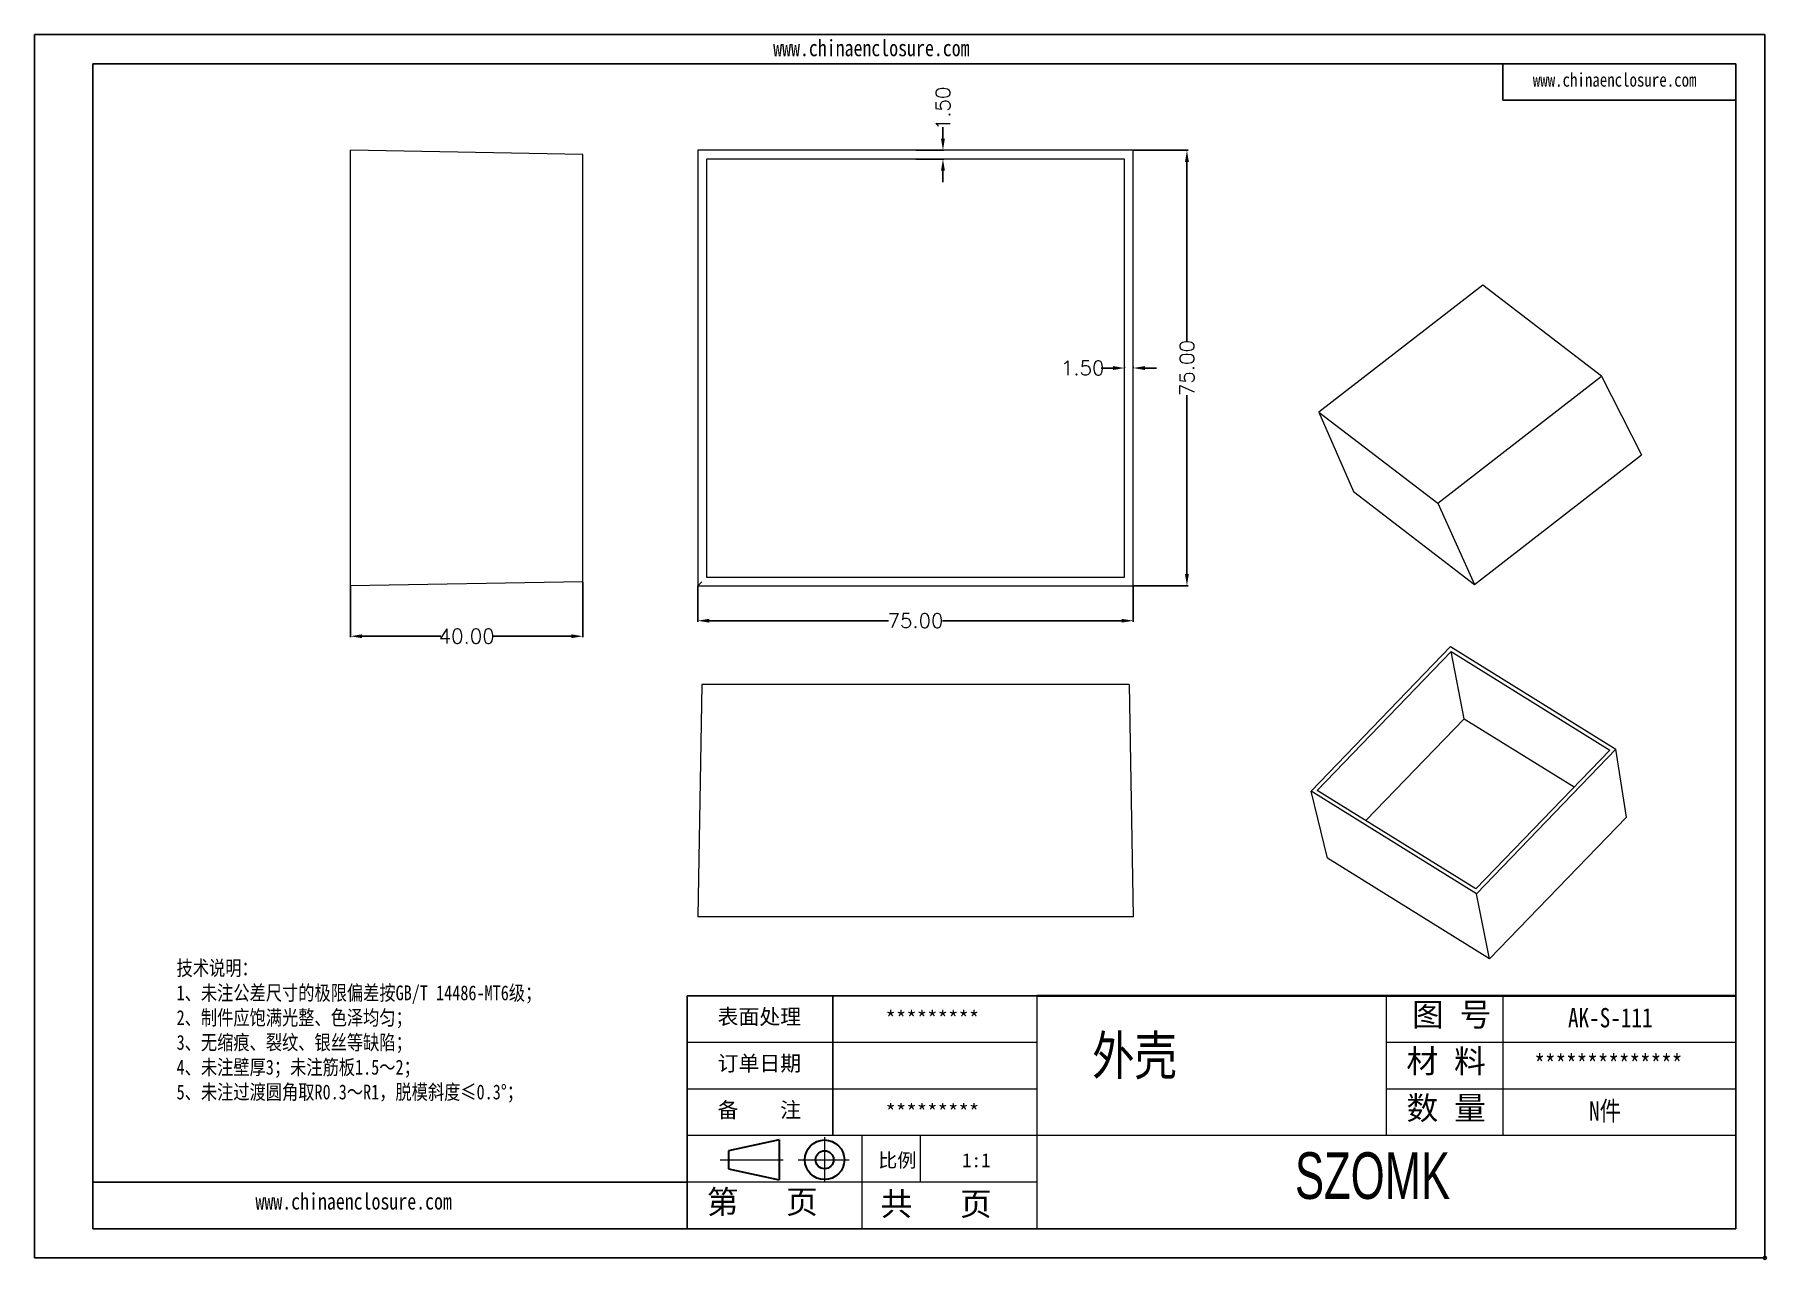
# Model space of a CAD drawing. Header units: inches. Extents: x -1263 to -965, y 557 to 768.
import ezdxf

# ---------------------------------------------------------------- set-up
doc = ezdxf.new("R2010")
doc.units = ezdxf.units.IN
doc.linetypes.add('CENTER2', pattern=[28.575, 19.05, -3.175, 3.175, -3.175])
doc.layers.add('文字', color=81, linetype='Continuous')
for name, color, linetype, lineweight in [('粗实线', 7, 'Continuous', 30), ('细实线', 3, 'Continuous', 9), ('细点划线', 2, 'CENTER2', 9)]:
    doc.layers.add(name, color=color, linetype=linetype, lineweight=lineweight)
doc.styles.get("Standard").update_dxf_attribs({"font": 'txt', "bigfont": 'gbcbig.shx'})
doc.styles.add('宋体', font='', dxfattribs={"width": 0.8, "height": 3.5})
doc.styles.add('长仿宋', font='simsun.ttc', dxfattribs={"width": 0.7, "height": 4})
doc.styles.get('宋体').set_extended_font_data('SimSun')
doc.dimstyles.new('2.5', dxfattribs={"dimtxt": 2.5, "dimasz": 2, "dimexe": 0.18, "dimexo": 0.0625, "dimgap": 0.09, "dimtad": 0, "dimzin": 0, "dimdsep": 46, "dimtxsty": 'Standard', "dimcen": 2, "dimclrd": 3, "dimclre": 3, "dimclrt": 256, "dimadec": 0, "dimazin": 0, "dimtfac": 1, "dimtofl": 0, "dimtmove": 0, "dimatfit": 3, "dimfxl": 1, "dimtolj": 1, "dimtzin": 0, "dimarcsym": 0})

# ---------------------------------------------------------------- blocks, each defined once
blk = doc.blocks.new('*D122')
at = {"color": 3, "lineweight": -2}
for p, q in [((-1148.92, 672.52), (-1148.92, 666.39)), ((-1073.92, 672.52), (-1073.92, 666.39)), ((-1146.92, 666.57), (-1116.09, 666.57)), ((-1075.92, 666.57), (-1106.74, 666.57))]:
    blk.add_line(p, q, dxfattribs=at)
at = {"color": 3}
for points in [[(-1146.92, 666.9), (-1146.92, 666.24), (-1148.92, 666.57)], [(-1075.92, 666.9), (-1075.92, 666.24), (-1073.92, 666.57)]]:
    blk.add_solid(points, dxfattribs=at)
at = {"layer": 'Defpoints', "color": 0}
for p in [(-1148.92, 672.59), (-1073.92, 672.59), (-1073.92, 666.57)]:
    blk.add_point(p, dxfattribs=at)
at = {"insert": (-1111.42, 666.57), "char_height": 2.5, "attachment_point": 5}
blk.add_mtext('\\A1;75.00', dxfattribs=at)
blk = doc.blocks.new('*D123')
at = {"color": 3, "lineweight": -2}
for p, q in [((-1073.85, 747.59), (-1064.49, 747.59)), ((-1064.67, 745.59), (-1064.67, 714.76)), ((-1064.67, 674.59), (-1064.67, 705.41)), ((-1073.85, 672.59), (-1064.49, 672.59))]:
    blk.add_line(p, q, dxfattribs=at)
at = {"color": 3}
for points in [[(-1065.01, 745.59), (-1064.34, 745.59), (-1064.67, 747.59)], [(-1065.01, 674.59), (-1064.34, 674.59), (-1064.67, 672.59)]]:
    blk.add_solid(points, dxfattribs=at)
at = {"layer": 'Defpoints', "color": 0}
for p in [(-1073.92, 747.59), (-1064.67, 747.59), (-1073.92, 672.59)]:
    blk.add_point(p, dxfattribs=at)
at = {"insert": (-1064.67, 710.09), "char_height": 2.5, "attachment_point": 5, "rotation": 90}
blk.add_mtext('\\A1;75.00', dxfattribs=at)
blk = doc.blocks.new('*D125')
at = {"color": 3, "lineweight": -2}
for p, q in [((-1077.42, 710.09), (-1079.42, 710.09)), ((-1075.42, 710.15), (-1075.42, 710.27)), ((-1073.92, 710.15), (-1073.92, 710.27)), ((-1071.92, 710.09), (-1069.92, 710.09))]:
    blk.add_line(p, q, dxfattribs=at)
at = {"color": 3}
for points in [[(-1077.42, 710.42), (-1077.42, 709.75), (-1075.42, 710.09)], [(-1071.92, 710.42), (-1071.92, 709.75), (-1073.92, 710.09)]]:
    blk.add_solid(points, dxfattribs=at)
at = {"layer": 'Defpoints', "color": 0}
for p in [(-1075.42, 710.09), (-1075.42, 710.09), (-1073.92, 710.09)]:
    blk.add_point(p, dxfattribs=at)
at = {"insert": (-1082.63, 710.09), "char_height": 2.5, "attachment_point": 5}
blk.add_mtext('\\A1;1.50', dxfattribs=at)
blk = doc.blocks.new('*D126')
at = {"color": 3, "lineweight": -2}
for p, q in [((-1106.69, 749.59), (-1106.69, 751.59)), ((-1111.35, 747.59), (-1106.51, 747.59)), ((-1111.35, 746.09), (-1106.51, 746.09)), ((-1106.69, 744.09), (-1106.69, 742.09))]:
    blk.add_line(p, q, dxfattribs=at)
at = {"color": 3}
for points in [[(-1107.03, 749.59), (-1106.36, 749.59), (-1106.69, 747.59)], [(-1107.03, 744.09), (-1106.36, 744.09), (-1106.69, 746.09)]]:
    blk.add_solid(points, dxfattribs=at)
at = {"layer": 'Defpoints', "color": 0}
for p in [(-1111.42, 747.59), (-1111.42, 746.09), (-1106.69, 747.59)]:
    blk.add_point(p, dxfattribs=at)
at = {"insert": (-1106.69, 754.8), "char_height": 2.5, "attachment_point": 5, "rotation": 90}
blk.add_mtext('\\A1;1.50', dxfattribs=at)
blk = doc.blocks.new('*D127')
at = {"color": 3, "lineweight": -2}
for p, q in [((-1208.71, 672.52), (-1208.71, 663.72)), ((-1168.71, 673.22), (-1168.71, 663.72)), ((-1206.71, 663.9), (-1193.17, 663.9)), ((-1170.71, 663.9), (-1184.24, 663.9))]:
    blk.add_line(p, q, dxfattribs=at)
at = {"color": 3}
for points in [[(-1206.71, 664.23), (-1206.71, 663.56), (-1208.71, 663.9)], [(-1170.71, 664.23), (-1170.71, 663.56), (-1168.71, 663.9)]]:
    blk.add_solid(points, dxfattribs=at)
at = {"layer": 'Defpoints', "color": 0}
for p in [(-1208.71, 672.59), (-1168.71, 673.28), (-1168.71, 663.9)]:
    blk.add_point(p, dxfattribs=at)
at = {"insert": (-1188.71, 663.9), "char_height": 2.5, "attachment_point": 5}
blk.add_mtext('\\A1;40.00', dxfattribs=at)

msp = doc.modelspace()

# ---------------------------------------------------------------- linework, layer by layer
for p, q in [((-1263.11, 767.511), (-965.133, 767.511)), ((-1263.11, 767.511), (-1263.11, 556.82)), ((-965.133, 767.511), (-965.133, 556.82)), ((-1253.077, 762.494), (-970.149, 762.494)), ((-1253.077, 762.494), (-1253.077, 561.836)), ((-1010.281, 762.494), (-1010.281, 756.224)), ((-970.149, 762.494), (-970.149, 561.836)), ((-1010.281, 756.224), (-970.149, 756.224)), ((-1090.544, 601.968), (-1150.742, 601.968)), ((-1150.742, 561.836), (-1150.742, 601.968)), ((-1125.659, 577.889), (-1125.659, 601.968)), ((-1150.742, 569.863), (-1253.077, 569.863)), ((-1253.077, 561.836), (-970.149, 561.836)), ((-1263.11, 556.82), (-965.133, 556.82))]:
    msp.add_line(p, q)
at = {"color": 7, "linetype": 'Continuous', "lineweight": 15}
for p, q in [((-1168.709, 746.887), (-1208.709, 747.585)), ((-1208.709, 672.585), (-1208.709, 747.585)), ((-1168.709, 673.283), (-1168.709, 746.887)), ((-1073.917, 747.585), (-1148.917, 747.585)), ((-1148.917, 747.585), (-1148.917, 672.585)), ((-1147.417, 746.085), (-1147.417, 674.085)), ((-1075.417, 746.085), (-1147.417, 746.085)), ((-1075.417, 674.085), (-1075.417, 746.085)), ((-1073.917, 672.585), (-1073.917, 747.585)), ((-1013.733, 724.388), (-1041.947, 702.498)), ((-993.274, 708.69), (-1013.733, 724.388)), ((-1021.488, 686.8), (-993.274, 708.69)), ((-993.274, 708.69), (-986.387, 695.122)), ((-1041.947, 702.498), (-1035.984, 688.812)), ((-1041.947, 702.498), (-1021.488, 686.8)), ((-1015.136, 672.816), (-986.387, 695.122)), ((-1035.984, 688.812), (-1015.136, 672.816)), ((-1021.488, 686.8), (-1015.136, 672.816)), ((-1147.417, 674.085), (-1075.417, 674.085)), ((-1168.709, 673.283), (-1208.709, 672.585)), ((-1148.218, 673.283), (-1148.917, 672.585)), ((-1148.917, 672.585), (-1073.917, 672.585)), ((-1043.3, 637.205), (-1019.281, 662.105)), ((-1019.281, 662.105), (-990.815, 644.431)), ((-1042.25, 637.35), (-1019.192, 661.253)), ((-1019.192, 661.253), (-991.865, 644.287)), ((-1016.913, 649.697), (-1019.192, 661.253)), ((-1148.218, 655.574), (-1148.917, 615.574)), ((-1074.615, 655.574), (-1148.218, 655.574)), ((-1074.615, 655.574), (-1073.917, 615.574)), ((-1033.852, 632.136), (-1016.913, 649.697)), ((-1016.913, 649.697), (-997.983, 637.944)), ((-991.865, 644.287), (-1014.922, 620.383)), ((-990.815, 644.431), (-1014.833, 619.532)), ((-988.977, 632.754), (-990.815, 644.431)), ((-1040.485, 625.662), (-1043.3, 637.205)), ((-1014.833, 619.532), (-1043.3, 637.205)), ((-1014.922, 620.383), (-1042.25, 637.35)), ((-988.977, 632.754), (-1012.548, 608.318)), ((-1012.548, 608.318), (-1040.485, 625.662)), ((-1012.548, 608.318), (-1014.833, 619.532)), ((-1073.917, 615.574), (-1148.917, 615.574))]:
    msp.add_line(p, q, dxfattribs=at)
msp.add_circle((-965.133, 556.82), 0.242)
at = {"layer": '粗实线', "color": 7, "lineweight": 40}
msp.add_line((-970.149, 601.968), (-1090.544, 601.968), dxfattribs=at)
at = {"layer": '粗实线', "color": 7}
for p, q in [((-1134.879, 577.138), (-1143.649, 575.279)), ((-1134.879, 577.138), (-1134.879, 570.265)), ((-1143.649, 575.279), (-1143.649, 572.178)), ((-1143.649, 572.178), (-1134.879, 570.265))]:
    msp.add_line(p, q, dxfattribs=at)
for radius in [3.41, 1.551]:
    msp.add_circle((-1127.073, 573.728), radius, dxfattribs=at)
at = {"layer": '细实线', "color": 7}
for p, q in [((-1090.544, 601.968), (-1090.544, 561.836)), ((-1030.347, 601.968), (-1030.347, 577.889)), ((-1010.281, 601.968), (-1010.281, 578.058)), ((-1090.544, 593.942), (-1150.742, 593.942)), ((-970.149, 593.942), (-1030.347, 593.942)), ((-1090.544, 585.915), (-1150.742, 585.915)), ((-970.149, 585.915), (-1030.347, 585.915)), ((-970.149, 577.889), (-1150.742, 577.889)), ((-1120.643, 577.889), (-1120.643, 561.836)), ((-1110.61, 577.889), (-1110.61, 569.863)), ((-1090.544, 569.863), (-1150.742, 569.863))]:
    msp.add_line(p, q, dxfattribs=at)
at = {"layer": '细点划线', "color": 7}
for p, q in [((-1127.073, 577.653), (-1127.073, 569.863)), ((-1145.047, 573.728), (-1134.207, 573.728)), ((-1131.633, 573.728), (-1122.821, 573.728))]:
    msp.add_line(p, q, dxfattribs=at)

# ---------------------------------------------------------------- texts
at = {"char_height": 2.63959, "width": 1500.2133, "attachment_point": 1}
for s, insert in [('{\\fSimHei|b0|i0|c134|p49;表面处理}', (-1145.507, 599.69)), ('{\\fSimHei|b0|i0|c134|p49;*********}', (-1116.597, 599.351)), ('{\\fSimHei|b0|i0|c134|p49;订单日期}', (-1145.507, 591.664)), ('{\\fSimHei|b0|i0|c134|p49;备    注}', (-1145.507, 583.637)), ('{\\fSimHei|b0|i0|c134|p49;*********}', (-1116.597, 583.298))]:
    msp.add_mtext(s, dxfattribs=dict(at, insert=insert))
at = {"layer": '文字', "color": 0, "attachment_point": 1, "style": '宋体'}
for s, insert, char_height, width in [('www.chinaenclosure.com', (-1135.93, 766.618), 2.82527, 49.63722), ('www.chinaenclosure.com', (-1005.111, 760.906), 2.35439, 41.36435), ('{\\H1.111x;技术说明：\\P1、未注公差尺寸的极限偏差按GB/T 14486-MT6级；\\P2、制件应饱满光整、色泽均匀；\\P3、无缩痕、裂纹、银丝等缺陷；\\P4、未注壁厚3；未注筋板1.5～2；\\P5、未注过渡圆角取R0.3～R1，脱模斜度≤0.3%%D；}', (-1238.664, 608.031), 2.30443, 109.38254), ('{\\H1.111x;AK-S-111}', (-999.051, 599.871), 3.00987, 34.7975), ('外壳 ', (-1081, 595.039), 6.6886, 85.5114), ('{\\H1.111x;**************}', (-1004.841, 591.845), 3.00987, 34.7975), ('{\\H1.111x;N件}', (-995.41, 583.819), 3.00987, 34.7975), ('www.chinaenclosure.com', (-1225.082, 567.988), 2.82527, 49.63722)]:
    msp.add_mtext(s, dxfattribs=dict(at, insert=insert, char_height=char_height, width=width))
at = {"layer": '粗实线', "insert": (-1046.069, 575.015), "char_height": 8.02632, "width": 90.00729, "attachment_point": 1, "style": '长仿宋'}
msp.add_mtext('{\\fSTXinwei|b0|i0|c134|p2;SZOMK}', dxfattribs=at)
at = {"layer": '细实线', "color": 7, "attachment_point": 1}
for s, insert, char_height, width in [('{\\fSimSun|b0|i0|c134|p54;图 号}', (-1025.934, 600.75), 4.01316, 20.06581), ('{\\fSimSun|b0|i0|c134|p54;材 料   }', (-1026.885, 592.723), 4.01316, 20.06581), ('{\\fSimSun|b0|i0|c134|p54;数 量}', (-1026.866, 584.657), 4.01316, 18.13197), ('{\\fSimSun|b0|i0|c134|p54;比例}', (-1117.834, 574.849), 2.4079, 10.56992), ('{\\fSimSun|b0|i0|c134|p54;1:1}', (-1103.411, 574.849), 2.4079, 10.56992), ('{\\fSimSun|b0|i0|c134|p54;第   页}', (-1147.365, 568.483), 4.01316, 30.09872), ('{\\fSimSun|b0|i0|c134|p54; 共   页}', (-1120.152, 568.142), 4.01316, 30.09872)]:
    msp.add_mtext(s, dxfattribs=dict(at, insert=insert, char_height=char_height, width=width))

# ---------------------------------------------------------------- dimensions: what is measured, and where the dimension line sits
for base, p1, p2, picture, middle in [((-1106.695, 747.585), (-1111.417, 746.085), (-1111.417, 747.585), '*D126', (-1106.695, 754.8)), ((-1064.675, 747.585), (-1073.917, 672.585), (-1073.917, 747.585), '*D123', (-1064.675, 710.085))]:
    dim = msp.add_linear_dim(base=base, p1=p1, p2=p2, angle=90, dimstyle='2.5')
    dim.commit()
    dim.dimension.update_dxf_attribs({"geometry": picture, "text_midpoint": middle})
for base, p1, p2, picture, middle in [((-1075.417, 710.085), (-1073.917, 710.085), (-1075.417, 710.085), '*D125', (-1082.632, 710.085)), ((-1168.709, 663.895), (-1208.709, 672.585), (-1168.709, 673.283), '*D127', (-1188.709, 663.895)), ((-1073.917, 666.57), (-1148.917, 672.585), (-1073.917, 672.585), '*D122', (-1111.417, 666.57))]:
    dim = msp.add_linear_dim(base=base, p1=p1, p2=p2, dimstyle='2.5')
    dim.commit()
    dim.dimension.update_dxf_attribs({"geometry": picture, "text_midpoint": middle})

doc.saveas('drawing.dxf')
